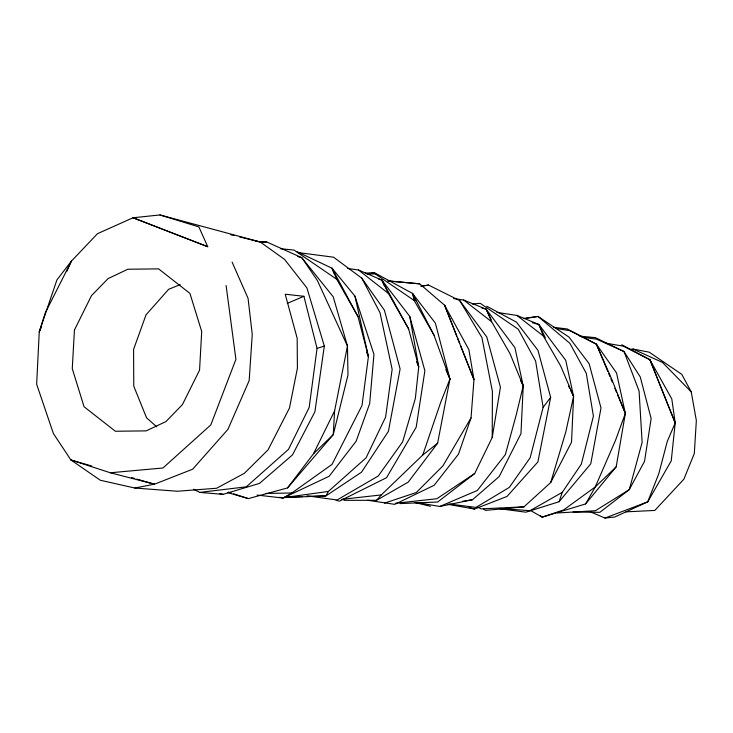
<?xml version="1.0" encoding="UTF-8"?>
<svg xmlns="http://www.w3.org/2000/svg" width="733" height="733" viewBox="0 0 733 733"><rect width="100%" height="100%" fill="white"/><g stroke="black" fill="none" stroke-linecap="round" stroke-linejoin="round"><path stroke-width="1.1" d="M400.099 503.589L437.628 502.032L474.691 473.536L492.237 437.445L492.402 391.477L481.929 337.592L459.747 300.631L428.567 285.073L420.687 286.117M496.882 312.386L516.948 315.437L538.902 324.49L565.729 360.315L573.582 396.397L571.529 442.146L550.685 482.561L523.967 506.851L485.503 510.388L483.643 509.069M453.58 298.533L463.696 300.044L486.162 309.198L514.914 347.662L523.234 385.924L520.961 433.643L499.21 476.532L472.501 499.732L439.773 506.466L416.06 502.426M255.46 241.404L266.647 241.908L301.831 257.714L333.231 296.828L347.469 346.04L334.605 410.892L333.268 434.614L287.547 487.912L248.34 498.614L227.551 492.549M367.7 500.263L394.748 504.359L434.156 485.273L458.482 454.139L471.035 417.902L473.967 379.602L468.9 349.696L444.583 305.203L419.661 283.836L388.38 280.904M621.795 344.776L649.896 359.72L671.804 398.935L675.212 422.968L671.245 460.855L647.743 501.83L614.785 517.003L604.954 518.048L590.505 511.854M199.77 492.411L223.061 494.354L259.519 483.386L292.485 454.891L314.915 411.744L324.325 346.068L306.925 287.932L284.596 259.427L260.242 242L159.922 214.952L133.03 217.765L97.48 233.69L71.394 261.14L45.309 312.744L39.252 331.875L36.65 384.22L53.399 433.551L70.918 459.976L100.329 480.243L134.817 488.031L177.395 491.247L216.611 488.251L244.419 473.271L268.04 449.879L289.462 408.061L297.415 368.149L297.167 338.252L285.219 294.217L303.902 296.288L317.05 348.404L309.17 407.447L288.49 449.366L246.297 486.813L199.77 492.411L193.704 489.223M492.237 437.445L500.428 387.226L486.785 336.969L459.747 300.631M530.28 510.342L542.154 517.168L585.64 503.919L616.187 466.811L625.359 413.412L616.545 372.987L596.387 344.18L567.186 328.943L553.763 327.358M343.924 500.327L376.551 500.3L408.226 482.131L437.61 443.227L449.943 379.053L435.375 323.125L412.487 293.402L374.233 272.603L365.281 273.171M486.749 306.22L516.463 322.144L537.985 350.374L550.666 397.396L537.894 461.927L507.062 496.424L474.572 509.059L447.982 504.341M532.277 322.694L538.902 324.49L543.3 335.943L560.672 365.978L573.582 396.397L565.757 432.122L550.685 482.561M481.801 308.034L486.162 309.198L491.678 321.787L510.003 353.627L523.234 385.924L516.059 415.529L505.376 454.561L477.357 490.441L439.773 506.466M550.666 397.396L543.126 407.337L530.151 457.749L509.298 487.418L475.974 507.419L449.182 504.002M376.551 500.3L381.288 494.922L422.776 455.001L440.588 402.655L449.943 379.053L433.973 335.1L412.487 293.402L414.191 300.493L433.973 335.1M499.897 508.775L525.836 512.193L559.068 501.729L562.293 492.319L581.361 464.071L593.418 416.124L586.272 373.28L569.898 343.337L538.031 316.436L523.426 318.461M555.733 328.357L570.027 330.748L596.387 344.18L611.331 378.301L625.359 413.412L615.473 440.432L595.269 486.941L585.64 503.919M605.577 343.126L623.261 346.159L649.896 359.72L675.212 422.968L667.296 441.339L658.82 473.628L647.743 501.83L604.954 518.048M41.616 326.671L39.252 331.875L56.917 279.914L71.394 261.14L66.666 271.54M287.547 487.912L313.55 453.681L334.605 410.892M328.357 491.449L325.956 495.893L284.019 497.551L328.357 491.449L366.06 457.868L385.604 417.095L392.155 369.331L380.006 312.679L361.781 278.146L333.561 257.201L298.588 252.628M471.035 417.902L442.915 465.876L416.317 492.512L384.587 503.095M559.068 501.729L590.78 463.778L600.996 407.96L589.14 363.705L568.982 337.098L538.031 316.436L525.854 318.415M313.55 453.681L333.268 434.614L347.973 375.03L347.469 346.04L317.325 280.418L301.831 257.714L297.488 256.44M616.187 466.811L595.269 486.941L563.631 509.93L542.154 517.168L540.441 515.72M422.776 455.001L437.61 443.227M257.136 495.077L283.075 498.046L291.853 492.988L332.04 464.392L362.001 405.514L368.415 356.595L354.937 296.105L332.012 268.214L296.728 251.529M474.691 473.536L436.859 498.724L395.316 503.296M562.293 492.319L529.986 510.727L499.824 508.4M287.254 303.361L303.902 296.288M180.208 284.633L168.663 289.297L146.032 314.833L133.58 349.403L133.763 386.154L146.554 417.81L156.706 426.826M317.05 348.404L324.325 346.068M371.998 273.061L374.233 272.603L375.159 273.83L414.191 300.493M134.817 488.031L154.452 484.201L192.632 469.212L227.926 429.373L249.174 380.601L252.253 334.376L248.066 298.34L232.086 262.075M421.823 286.227L428.567 285.073M462.532 501.28L472.501 499.732M629.757 349.476L633.037 349.055L649.209 352.179L681.791 374.352L691.237 391.889L696.35 420.559L694.298 453.571L683.862 479.208L654.816 510.443L625.918 511.845M341.743 499.356L381.288 494.922M91.799 466.032L70.918 459.976L110.344 472.767L162.964 467.984L210.82 424.911L235.916 359.326L226.103 285.54M472.345 304.003L480.216 303.306L518.295 329.254L535.631 361.067L543.126 407.337M260.975 242.256L266.647 241.908M557.327 512.972L595.37 510.727L629.271 489.644L644.536 461.314L651.142 418.552L640.266 376.945L623.994 351.519L595.388 337.656L579.73 336.117M523.967 506.851L481.059 508.885L478.09 507.245M367.187 274.142L375.159 273.83M288.848 497.011L302.344 496.608M307.961 496.433L325.956 495.893L361.534 472.171L388.426 431.316L400.108 368.956L384.413 310.215L361.781 278.146M266.052 493.437L291.853 492.988M573.041 512.028L599.851 512.33L629.271 489.644L642.135 442.402L639.075 391.019L623.994 351.519L596.515 339.141L581.975 337.189M387.775 280.95L419.661 283.836M280.427 248.716L294.025 250.09L336.731 279.264L358.006 316.61L368.415 356.595L366.683 352.39M306.99 495.82L337.061 499.998L378.228 476.038L402.637 441.862L415.354 398.386L418.726 366.885L409.765 316.427L381.875 280.098L358.492 270.001L347.405 268.425M219.735 493.666L223.061 494.354M279.731 497.286L283.075 498.046L329.163 476.258L356.146 441.211L369.67 403.608L373.958 354.369L354.937 296.105M414.86 502.526L430.408 506.265M230.776 234.734L234.056 235.54M239.508 236.887L260.242 242M110.344 472.767L154.452 484.201L136.869 479.107M336.108 500.3L339.397 501.17L386.548 477.696L416.197 427.183L424.883 370.779L409.765 316.427M131.372 477.513L134.67 478.466M469.138 507.447L474.572 509.059M159.922 214.952L198.881 226.909L207.741 246.719L133.03 217.765L207.741 246.719M378.649 279.099L381.875 280.098L408.657 328.97L418.726 366.885L416.5 361.662M228.366 492.118L231.527 493.144M233.625 493.822L248.34 498.614M633.037 349.055L662.476 362.432L691.237 391.889M463.696 300.044L491.678 321.787M516.948 315.437L543.3 335.943M358.492 270.001L388.408 293.447L408.657 328.97M334.184 273.473L332.012 268.214L358.006 316.61M388.408 293.447L381.875 280.098L384.092 285.32M538.902 324.49L545.343 337.849M568.625 386.126L569.614 388.178M570.604 390.231L573.582 396.397M486.162 309.198L491.11 319.423M520.76 380.812L523.234 385.924M412.487 293.402L415.684 300.713M445.838 369.652L449.943 379.053M332.012 268.214L336.731 279.264M596.387 344.18L607.804 371.448M608.683 373.546L609.993 376.698M610.873 378.796L612.192 381.939M614.831 388.233L616.581 392.43M617.461 394.528L625.359 413.412M675.212 422.968L649.896 359.72M456.76 336.026L444.583 305.203L473.967 379.602L460.535 345.591M457.594 338.151L459.692 343.465M74.445 330.006L72.265 368.635L84.066 406.742L115.356 431.251L146.179 430.876L165.951 421.567L182.462 404.534L199.559 370.128L201.712 331.499L189.92 293.392L158.63 268.883L127.808 269.249L108.118 278.577L91.515 295.601L74.445 330.006"/></g></svg>
